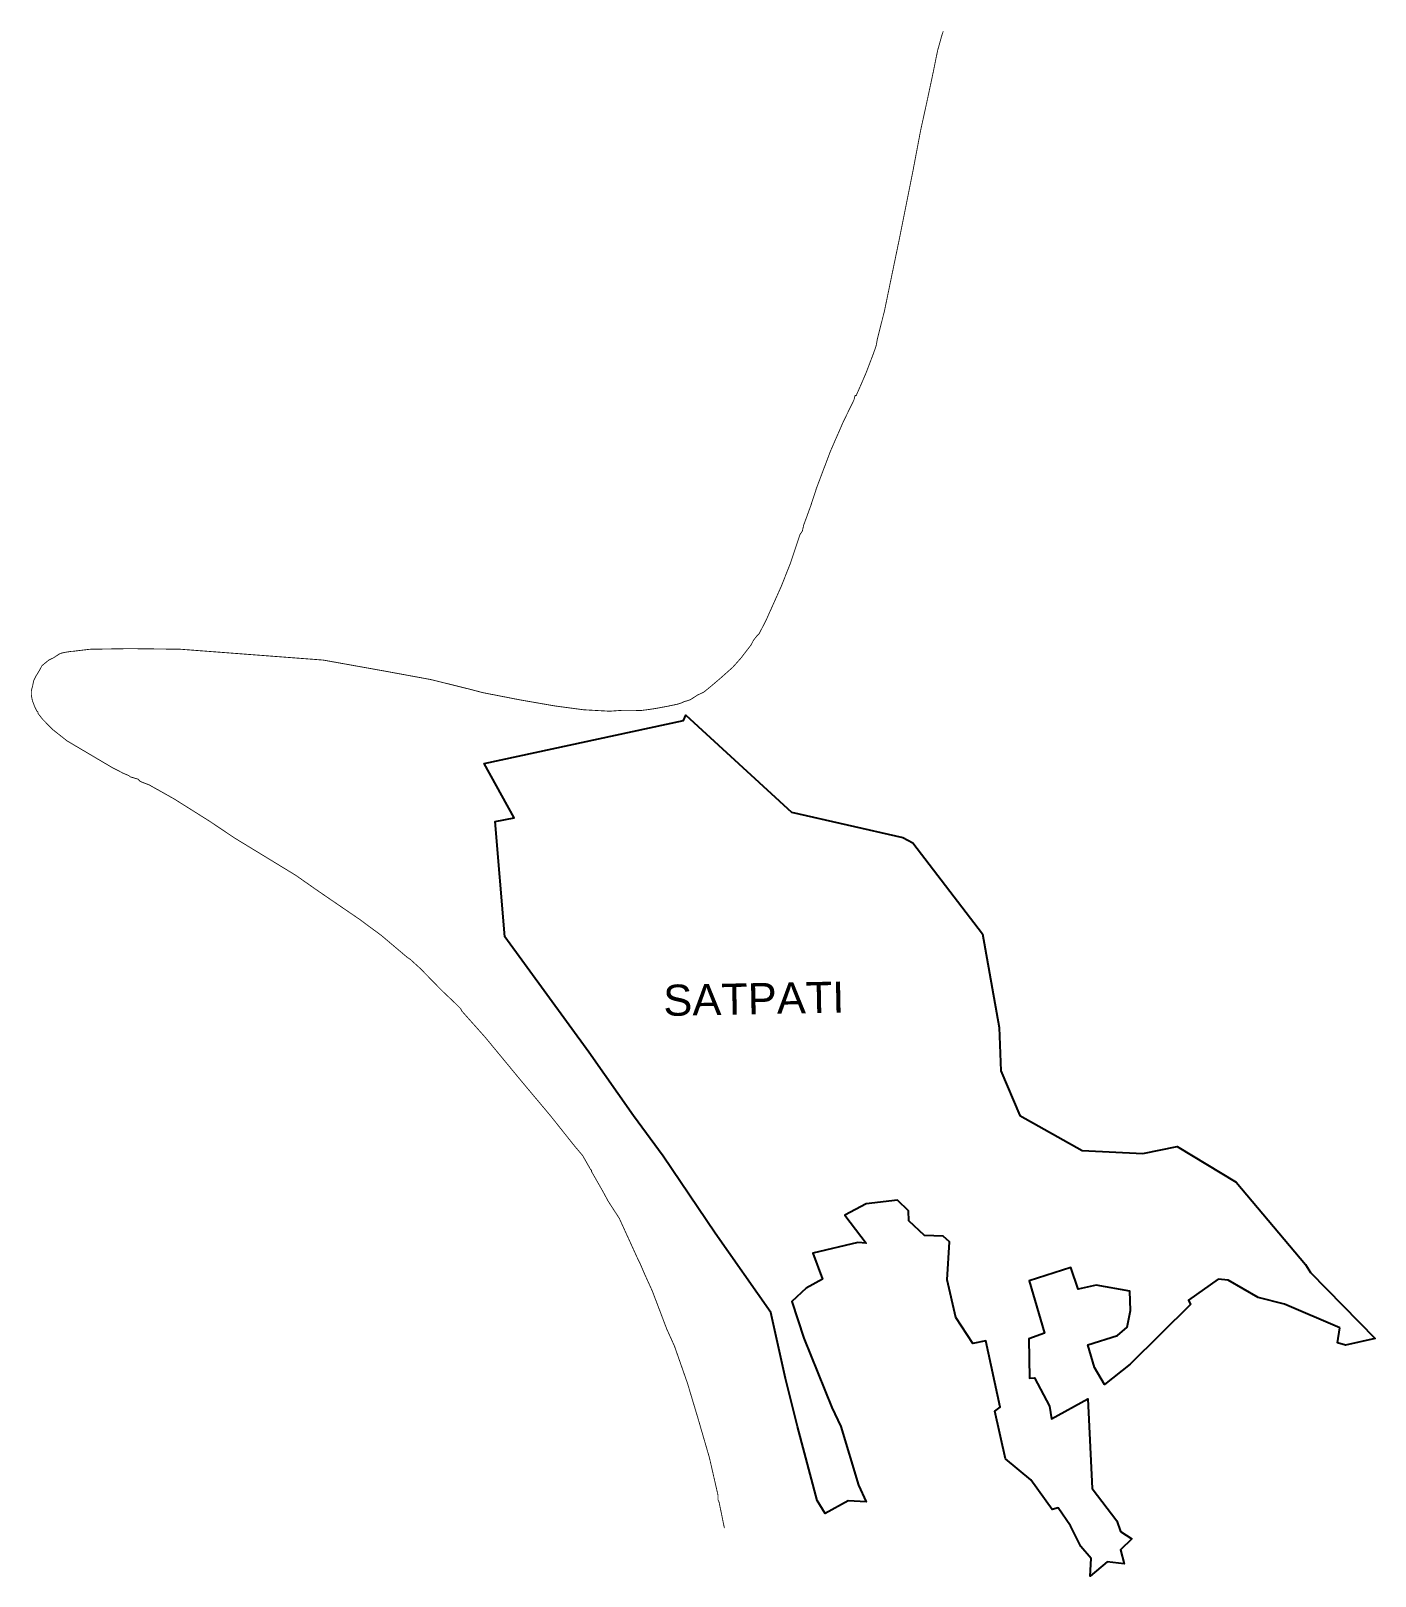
# Model space of a CAD drawing. Header units: metres. Extents: x 257260 to 261959, y 2180031 to 2185435.
import ezdxf

# ---------------------------------------------------------------- set-up
doc = ezdxf.new("R2010")
doc.units = ezdxf.units.M
for name, color, linetype in [('LOW TIDE LINE', 5, 'Continuous'), ('village', 3, 'Continuous'), ('VILLAGE NAME', 250, 'Continuous')]:
    doc.layers.add(name, color=color, linetype=linetype)
doc.styles.get("Standard").update_dxf_attribs({"font": 'simplex.shx'})

msp = doc.modelspace()

# ---------------------------------------------------------------- linework, layer by layer
at = {"layer": 'LOW TIDE LINE', "lineweight": 18}
msp.add_lwpolyline([(259684.4, 2180199.1, 3, 3, 0), (259665.7, 2180290.5, 3, 3, 0), (259661.8, 2180298.5, 3, 3, 0), (259662, 2180314.4, 3, 3, 0), (259631.9, 2180445.7, 3, 3, 0), (259593.8, 2180577, 3, 3, 0), (259555.7, 2180704.4, 3, 3, 0), (259509.7, 2180835.9, 3, 3, 0), (259482.7, 2180895.7, 3, 3, 0), (259432.8, 2181027.2, 3, 3, 0), (259405.7, 2181087, 3, 3, 0), (259390.3, 2181122.9, 3, 3, 0), (259378.7, 2181146.9, 3, 3, 0), (259316.9, 2181282.5, 3, 3, 0), (259301.3, 2181306.5, 3, 3, 0), (259278, 2181342.5, 3, 3, 0), (259258.6, 2181378.4, 3, 3, 0), (259219.8, 2181446.3, 3, 3, 0), (259219.8, 2181450.3, 3, 3, 0), (259215.9, 2181454.3, 3, 3, 0), (259188.7, 2181502.2, 3, 3, 0), (259161.4, 2181534.3, 3, 3, 0), (259075.4, 2181642.4, 3, 3, 0), (258977.7, 2181758.7, 3, 3, 0), (258848.7, 2181914.9, 3, 3, 0), (258766.6, 2182007.2, 3, 3, 0), (258762.7, 2182015.2, 3, 3, 0), (258747, 2182031.2, 3, 3, 0), (258696.1, 2182079.4, 3, 3, 0), (258660.8, 2182115.6, 3, 3, 0), (258621.7, 2182155.7, 3, 3, 0), (258586.4, 2182187.9, 3, 3, 0), (258574.6, 2182196, 3, 3, 0), (258484.3, 2182272.4, 3, 3, 0), (258429.3, 2182312.8, 3, 3, 0), (258413.5, 2182324.9, 3, 3, 0), (258342.7, 2182373.3, 3, 3, 0), (258260.1, 2182429.9, 3, 3, 0), (258185.4, 2182482.3, 3, 3, 0), (257972.9, 2182611.9, 3, 3, 0), (257882.4, 2182672.5, 3, 3, 0), (257760.4, 2182749.3, 3, 3, 0), (257673.7, 2182798, 3, 3, 0), (257642.1, 2182810.3, 3, 3, 0), (257634.3, 2182818.3, 3, 3, 0), (257606.7, 2182826.6, 3, 3, 0), (257602.7, 2182830.6, 3, 3, 0), (257583, 2182838.8, 3, 3, 0), (257543.6, 2182859.1, 3, 3, 0), (257386.1, 2182952.2, 3, 3, 0), (257335, 2182992.5, 3, 3, 0), (257299.8, 2183028.7, 3, 3, 0), (257284.2, 2183048.7, 3, 3, 0), (257284.2, 2183052.7, 3, 3, 0), (257280.3, 2183056.7, 3, 3, 0), (257272.6, 2183072.6, 3, 3, 0), (257264.9, 2183092.6, 3, 3, 0), (257261.1, 2183112.4, 3, 3, 0), (257261.3, 2183128.3, 3, 3, 0), (257265.5, 2183144.1, 3, 3, 0), (257269.7, 2183163.9, 3, 3, 0), (257277.8, 2183179.7, 3, 3, 0), (257290, 2183199.4, 3, 3, 0), (257298.1, 2183215.1, 3, 3, 0), (257322.1, 2183234.7, 3, 3, 0), (257338.1, 2183242.4, 3, 3, 0), (257362.1, 2183258, 3, 3, 0), (257378, 2183261.7, 3, 3, 0), (257401.8, 2183265.4, 3, 3, 0), (257405.8, 2183265.4, 3, 3, 0), (257465.4, 2183272.6, 3, 3, 0), (257604.2, 2183274.8, 3, 3, 0), (257782.6, 2183272.7, 3, 3, 0), (258218.5, 2183239.6, 3, 3, 0), (258281.9, 2183234.8, 3, 3, 0), (258495.6, 2183196.5, 3, 3, 0), (258657.8, 2183166.7, 3, 3, 0), (258792.3, 2183133.4, 3, 3, 0), (258839.7, 2183120.9, 3, 3, 0), (258970.3, 2183095.5, 3, 3, 0), (259092.9, 2183074.2, 3, 3, 0), (259191.9, 2183061, 3, 3, 0), (259283.1, 2183056, 3, 3, 0), (259330.7, 2183059.3, 3, 3, 0), (259394.2, 2183058.6, 3, 3, 0), (259422, 2183062.2, 3, 3, 0), (259445.8, 2183065.9, 3, 3, 0), (259485.6, 2183073.3, 3, 3, 0), (259521.4, 2183080.8, 3, 3, 0), (259533.3, 2183084.6, 3, 3, 0), (259541.3, 2183088.5, 3, 3, 0), (259565.2, 2183096.1, 3, 3, 0), (259589.2, 2183111.7, 3, 3, 0), (259613.1, 2183123.3, 3, 3, 0), (259637.1, 2183142.9, 3, 3, 0), (259669.2, 2183170.2, 3, 3, 0), (259713.3, 2183209.4, 3, 3, 0), (259741.4, 2183240.8, 3, 3, 0), (259777.7, 2183287.9, 3, 3, 0), (259785.8, 2183303.7, 3, 3, 0), (259797.9, 2183319.4, 3, 3, 0), (259806, 2183327.2, 3, 3, 0), (259818.1, 2183350.9, 3, 3, 0), (259830.3, 2183374.5, 3, 3, 0), (259842.6, 2183402.1, 3, 3, 0), (259883.3, 2183492.9, 3, 3, 0), (259916.1, 2183575.8, 3, 3, 0), (259949, 2183674.5, 3, 3, 0), (259957.1, 2183686.3, 3, 3, 0), (259961.3, 2183706.1, 3, 3, 0), (259985.9, 2183773.2, 3, 3, 0), (260006.5, 2183836.5, 3, 3, 0), (260055.7, 2183966.8, 3, 3, 0), (260100.6, 2184069.3, 3, 3, 0), (260137.2, 2184144.3, 3, 3, 0), (260141.4, 2184160.1, 3, 3, 0), (260145.3, 2184160, 3, 3, 0), (260178, 2184235, 3, 3, 0), (260190.2, 2184266.6, 3, 3, 0), (260206.6, 2184310, 3, 3, 0), (260214.9, 2184333.7, 3, 3, 0), (260219.1, 2184357.5, 3, 3, 0), (260244.1, 2184456.3, 3, 3, 0), (260269.4, 2184579, 3, 3, 0), (260298.9, 2184721.4, 3, 3, 0), (260345.4, 2184954.9, 3, 3, 0), (260358.1, 2185022.1, 3, 3, 0), (260370.9, 2185089.4, 3, 3, 0), (260391.8, 2185184.4, 3, 3, 0), (260412.9, 2185283.3, 3, 3, 0), (260429.8, 2185366.4, 3, 3, 0), (260446.4, 2185425.6, 3, 3, 0), (260449.8, 2185433.5, 0, 0, 0)], format="xyseb", dxfattribs=at)
at = {"layer": 'village', "color": 3}
msp.add_polyline3d([(261836.7, 2180900.2, 0), (261643.2, 2180982.7, 0), (261551, 2181005.2, 0), (261445.6, 2181066.7, 0), (261410.9, 2181070, 0), (261307.4, 2180996.5, 0), (261314.3, 2180981.5, 0), (261102.8, 2180772.1, 0), (261013.7, 2180701.4, 0), (260977.9, 2180760.8, 0), (260955.2, 2180840.1, 0), (261058.5, 2180872.7, 0), (261092.5, 2180902, 0), (261104.2, 2180960.3, 0), (261102.3, 2181027.8, 0), (260983.8, 2181048.7, 0), (260921.7, 2181035.2, 0), (260895.4, 2181110.8, 0), (260750.5, 2181064.5, 0), (260803.9, 2180880.5, 0), (260748.4, 2180861.7, 0), (260750.8, 2180724.1, 0), (260768.9, 2180725.1, 0), (260820.7, 2180625.4, 0), (260828.1, 2180581.7, 0), (260955, 2180651.3, 0), (260970.2, 2180337.8, 0), (261055.9, 2180224.3, 0), (261069.1, 2180187.4, 0), (261109.2, 2180162.3, 0), (261068.8, 2180123, 0), (261081.8, 2180074.1, 0), (261022.1, 2180080.9, 0), (260962.9, 2180031.5, 0), (260966.3, 2180092.9, 0), (260930.6, 2180134.9, 0), (260894.9, 2180206.9, 0), (260851.9, 2180270.7, 0), (260830.9, 2180264.5, 0), (260755.9, 2180368.3, 0), (260666.7, 2180441.4, 0), (260630.1, 2180608.5, 0), (260648.6, 2180622, 0), (260598.1, 2180854.6, 0), (260553, 2180844.9, 0), (260493, 2180936.2, 0), (260463.8, 2181067.6, 0), (260471.1, 2181200.6, 0), (260449.1, 2181220.2, 0), (260383.9, 2181223.1, 0), (260329.6, 2181274.3, 0), (260327.5, 2181309.2, 0), (260289, 2181345.6, 0), (260180.3, 2181333.8, 0), (260105.2, 2181293.3, 0), (260180.2, 2181195.6, 0), (260150.5, 2181197.8, 0), (259993.8, 2181160.3, 0), (260027.4, 2181069.4, 0), (259970.5, 2181038.5, 0), (259920.5, 2180991.2, 0), (259961.6, 2180863.6, 0), (260059.5, 2180621.3, 0), (260091.2, 2180554.9, 0), (260153.1, 2180349, 0), (260179.8, 2180290.9, 0), (260116.6, 2180294.5, 0), (260036.4, 2180250.4, 0), (260008.9, 2180295.9, 0), (259939.7, 2180554.9, 0), (259898.5, 2180722.4, 0), (259846.4, 2180953.8, 0), (259652.1, 2181230.3, 0), (259469.7, 2181499.8, 0), (259366, 2181641.4, 0), (259209.9, 2181863.3, 0), (258916.3, 2182267, 0), (258882.9, 2182670.8, 0), (258948.8, 2182683.7, 0), (258844.9, 2182873, 0), (259541.5, 2183024, 0), (259549.6, 2183041.9, 0), (259918.8, 2182703.4, 0), (260307.7, 2182613.8, 0), (260342.7, 2182596.1, 0), (260587.2, 2182277.1, 0), (260644.6, 2181950, 0), (260651.4, 2181798, 0), (260717.1, 2181642.2, 0), (260934.8, 2181519.8, 0), (261147, 2181508.9, 0), (261267.3, 2181534.3, 0), (261473.2, 2181409.3, 0), (261716.1, 2181121.1, 0), (261733.2, 2181093, 0), (261959.4, 2180862, 0), (261855.4, 2180838.7, 0), (261828.3, 2180847.7, 0)], close=True, dxfattribs=at)

# ---------------------------------------------------------------- texts
at = {"layer": 'VILLAGE NAME', "insert": (259469.6, 2182098.9), "char_height": 108.748, "attachment_point": 1, "rotation": 1.1028}
msp.add_mtext_dynamic_manual_height_columns('{\\fArial|b0|i0|c0|p34;SATPATI}', width=726.929, gutter_width=543.7, heights=[0], dxfattribs=at)

doc.saveas('drawing.dxf')
